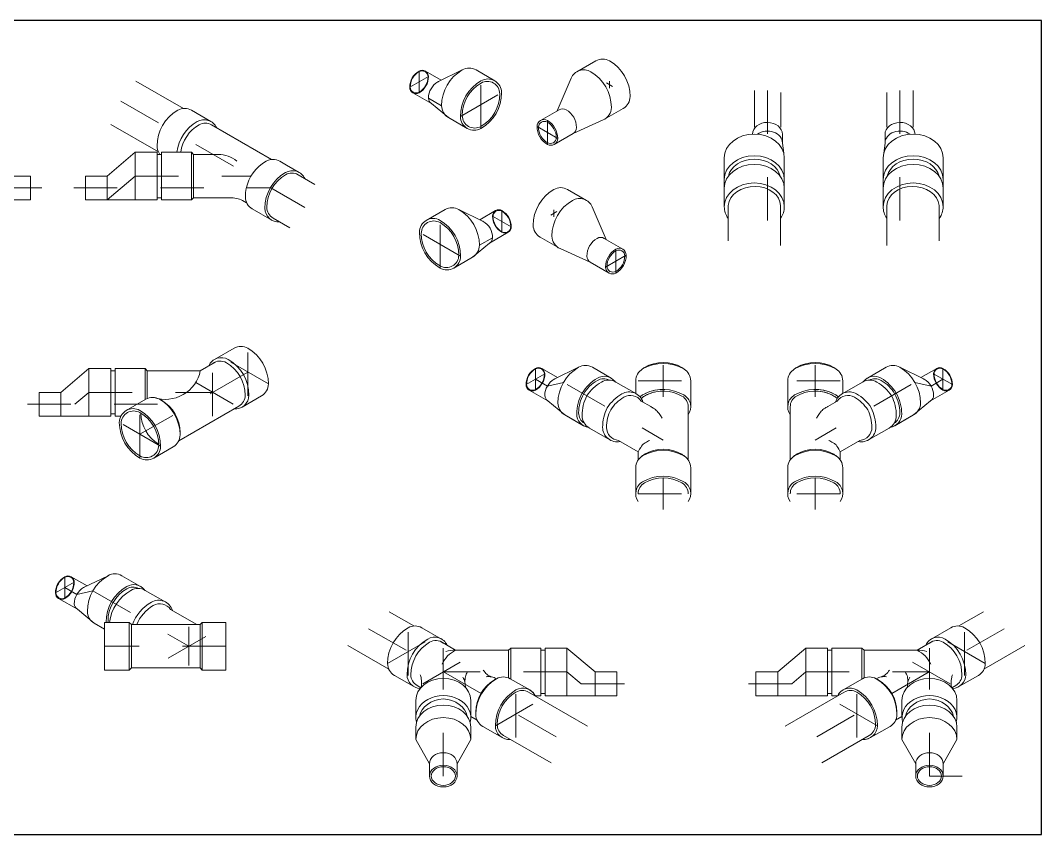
# Model space of a CAD drawing. Header units: millimetres. Extents: x 1263 to 3002, y 1308 to 2683.
# Drawn here: x 1523.242 to 1525.6, y 1342.644 to 1344.523 of the extents above; entities that cross this region are included whole.
import ezdxf

# ---------------------------------------------------------------- set-up
doc = ezdxf.new("R2010")
doc.units = ezdxf.units.MM
doc.linetypes.add('ACAD_ISO04W100', pattern=[30, 24, -3, 0, -3])
doc.layers.add('EJE HID.', color=125, linetype='ACAD_ISO04W100', lineweight=13)
doc.layers.add('sanitaria', color=1, linetype='Continuous', lineweight=0)

msp = doc.modelspace()

# ---------------------------------------------------------------- linework, layer by layer
msp.add_lwpolyline([(1525.59964, 1344.52315), (1522.59928, 1344.52315), (1522.59928, 1342.64384), (1525.59964, 1342.64384)], close=True)
at = {"layer": 'EJE HID.', "linetype": 'ACAD_ISO04W100', "ltscale": 0.004}
for p, q in [((1524.16249, 1344.35626), (1524.16249, 1344.40626)), ((1524.14084, 1344.36876), (1524.18414, 1344.39376)), ((1524.30538, 1344.27376), (1524.30538, 1344.38376)), ((1524.60908, 1344.37077), (1524.59492, 1344.37894)), ((1524.602, 1344.36668), (1524.602, 1344.38303)), ((1524.25775, 1344.30126), (1524.35302, 1344.35626)), ((1524.96699, 1344.36167), (1524.96699, 1343.99872)), ((1525.27248, 1344.36167), (1525.27248, 1343.99872)), ((1523.47394, 1344.33651), (1523.89862, 1344.09132)), ((1524.45867, 1344.2371), (1524.45867, 1344.2921)), ((1524.48248, 1344.25085), (1524.43485, 1344.27835)), ((1523.44222, 1344.10891), (1523.50722, 1344.16391)), ((1523.50722, 1344.16391), (1523.77288, 1344.16391)), ((1523.29169, 1344.13641), (1522.83634, 1344.13641)), ((1523.36516, 1344.13641), (1523.82051, 1344.13641)), ((1524.37531, 1344.04661), (1524.33201, 1344.07161)), ((1524.35366, 1344.03411), (1524.35366, 1344.08411)), ((1524.46646, 1344.07377), (1524.48062, 1344.08194)), ((1524.47354, 1344.06968), (1524.47354, 1344.08603)), ((1524.21076, 1343.95161), (1524.21076, 1344.06161)), ((1524.25839, 1343.97911), (1524.16313, 1344.03411)), ((1524.59306, 1343.95386), (1524.64069, 1343.98136)), ((1524.61687, 1343.94011), (1524.61687, 1343.99511)), ((1523.76688, 1343.65651), (1523.76688, 1343.76651)), ((1523.81451, 1343.68401), (1523.71925, 1343.73901)), ((1523.68574, 1343.60966), (1523.68574, 1343.71966)), ((1524.43111, 1343.6699), (1524.43111, 1343.7199)), ((1524.72606, 1343.65443), (1524.72606, 1343.72764)), ((1524.72606, 1343.65443), (1524.72606, 1343.72764)), ((1525.07707, 1343.65443), (1525.07707, 1343.72764)), ((1525.07707, 1343.65443), (1525.07707, 1343.72764)), ((1525.37201, 1343.6699), (1525.37201, 1343.7199)), ((1523.76688, 1343.71151), (1523.51799, 1343.56781)), ((1523.73337, 1343.63716), (1523.63811, 1343.69216)), ((1524.40946, 1343.6824), (1524.45276, 1343.7074)), ((1524.43111, 1343.6949), (1524.45856, 1343.67905)), ((1524.66832, 1343.69104), (1524.78379, 1343.69104)), ((1525.1348, 1343.69104), (1525.01933, 1343.69104)), ((1525.37201, 1343.6949), (1525.34456, 1343.67905)), ((1525.39366, 1343.6824), (1525.35036, 1343.7074)), ((1524.49584, 1343.68753), (1524.45856, 1343.67905)), ((1524.5045, 1343.68253), (1524.72606, 1343.55461)), ((1525.29863, 1343.68253), (1525.07707, 1343.55461)), ((1525.30729, 1343.68753), (1525.34456, 1343.67905)), ((1523.36781, 1343.63716), (1523.40031, 1343.66466)), ((1523.40031, 1343.66466), (1523.68574, 1343.66466)), ((1523.25825, 1343.63716), (1523.63811, 1343.63716)), ((1523.51799, 1343.51281), (1523.51799, 1343.62281)), ((1523.56562, 1343.54031), (1523.47036, 1343.59531)), ((1524.72606, 1343.39403), (1524.72606, 1343.46724)), ((1524.72606, 1343.39403), (1524.72606, 1343.46724)), ((1525.07707, 1343.39403), (1525.07707, 1343.46724)), ((1525.07707, 1343.39403), (1525.07707, 1343.46724)), ((1524.66832, 1343.43064), (1524.78379, 1343.43064)), ((1525.1348, 1343.43064), (1525.01933, 1343.43064)), ((1523.32295, 1343.20147), (1523.36625, 1343.22647)), ((1523.3446, 1343.18897), (1523.3446, 1343.23897)), ((1523.3446, 1343.21397), (1523.37206, 1343.19812)), ((1523.40933, 1343.2066), (1523.37206, 1343.19812)), ((1523.40933, 1343.2066), (1523.63089, 1343.07868)), ((1523.58326, 1343.05118), (1523.67852, 1343.10618)), ((1523.63089, 1343.12324), (1523.63089, 1343.03412)), ((1524.04571, 1343.11913), (1524.50923, 1342.85152)), ((1524.13726, 1343.01128), (1524.13726, 1343.12128)), ((1525.51345, 1343.11913), (1525.04993, 1342.85152)), ((1525.4219, 1343.01128), (1525.4219, 1343.12128)), ((1523.71616, 1343.07868), (1523.43616, 1343.07868)), ((1524.08963, 1343.03878), (1524.18489, 1343.09378)), ((1525.46953, 1343.03878), (1525.37427, 1343.09378)), ((1524.21841, 1342.77891), (1524.21841, 1343.07443)), ((1525.34076, 1342.77891), (1525.34076, 1343.07443)), ((1524.17078, 1342.99193), (1524.26604, 1343.04693)), ((1525.38839, 1342.99193), (1525.29312, 1343.04693)), ((1524.50384, 1343.01943), (1524.21841, 1343.01943)), ((1524.53634, 1342.99193), (1524.50384, 1343.01943)), ((1525.02283, 1342.99193), (1525.05533, 1343.01943)), ((1525.05533, 1343.01943), (1525.34076, 1343.01943)), ((1524.53634, 1342.99193), (1524.67082, 1342.99193)), ((1525.02283, 1342.99193), (1524.88834, 1342.99193)), ((1524.38616, 1342.86758), (1524.38616, 1342.97758)), ((1525.17301, 1342.86758), (1525.17301, 1342.97758)), ((1524.33852, 1342.89508), (1524.43379, 1342.95008)), ((1525.22064, 1342.89508), (1525.12537, 1342.95008)), ((1525.34076, 1342.77891), (1525.4161, 1342.77891))]:
    msp.add_line(p, q, dxfattribs=at)
at = {"layer": 'sanitaria'}
for p, q in [((1524.57024, 1344.42985), (1524.52694, 1344.40485)), ((1524.17692, 1344.40626), (1524.21361, 1344.38508)), ((1524.26208, 1344.40876), (1524.20579, 1344.38126)), ((1524.29384, 1344.40876), (1524.33714, 1344.38376)), ((1523.50878, 1344.38306), (1523.61819, 1344.31989)), ((1524.4815, 1344.31445), (1524.5136, 1344.3898)), ((1524.14806, 1344.35626), (1524.19136, 1344.33126)), ((1524.93668, 1344.36168), (1524.93668, 1344.27663)), ((1524.9973, 1344.35653), (1524.9973, 1344.27657)), ((1525.24217, 1344.35653), (1525.24217, 1344.27657)), ((1525.30279, 1344.36168), (1525.30279, 1344.27663)), ((1524.21445, 1344.32626), (1524.18414, 1344.34376)), ((1524.19136, 1344.33126), (1524.23033, 1344.29876)), ((1523.63688, 1344.31576), (1523.68192, 1344.28976)), ((1524.44279, 1344.2921), (1524.48609, 1344.3171)), ((1524.59045, 1344.29485), (1524.63375, 1344.31985)), ((1523.45104, 1344.28306), (1523.56045, 1344.21989)), ((1523.68336, 1344.28226), (1523.82205, 1344.20219)), ((1524.27363, 1344.27376), (1524.23033, 1344.29876)), ((1524.51785, 1344.2621), (1524.58757, 1344.29338)), ((1524.47455, 1344.2371), (1524.51785, 1344.2621)), ((1525.00131, 1344.26016), (1525.00131, 1344.24016)), ((1525.23815, 1344.26016), (1525.23815, 1344.24016)), ((1525.00131, 1344.24016), (1525.00426, 1344.21684)), ((1525.23815, 1344.24016), (1525.23521, 1344.21684)), ((1523.44222, 1344.16391), (1523.50722, 1344.21891)), ((1523.50722, 1344.21891), (1523.55749, 1344.21891)), ((1523.50722, 1344.10891), (1523.50722, 1344.21891)), ((1523.55749, 1344.10891), (1523.55749, 1344.21891)), ((1523.56749, 1344.21391), (1523.55749, 1344.21391)), ((1523.63677, 1344.21891), (1523.56749, 1344.21891)), ((1523.56749, 1344.10891), (1523.56749, 1344.21891)), ((1523.64182, 1344.21391), (1523.63677, 1344.21891)), ((1523.63677, 1344.10891), (1523.63677, 1344.21891)), ((1523.64182, 1344.11391), (1523.64182, 1344.21391)), ((1523.69891, 1344.21391), (1523.64182, 1344.21391)), ((1523.85631, 1344.18908), (1523.84075, 1344.19806)), ((1523.88578, 1344.17206), (1523.85631, 1344.18908)), ((1524.86708, 1344.20591), (1524.86708, 1344.13591)), ((1525.00564, 1344.20591), (1525.00564, 1344.13591)), ((1525.23382, 1344.20591), (1525.23382, 1344.13591)), ((1525.37239, 1344.20591), (1525.37239, 1344.13591)), ((1523.21463, 1344.16391), (1523.26489, 1344.16391)), ((1523.26489, 1344.10891), (1523.26489, 1344.16391)), ((1523.44222, 1344.16391), (1523.39196, 1344.16391)), ((1523.39196, 1344.10891), (1523.39196, 1344.16391)), ((1523.44222, 1344.10891), (1523.44222, 1344.16391)), ((1523.88305, 1344.16697), (1523.92151, 1344.14476)), ((1524.5053, 1344.13286), (1524.5486, 1344.10786)), ((1524.86708, 1344.09291), (1524.86708, 1344.13591)), ((1525.00564, 1344.13591), (1525.00564, 1344.09291)), ((1525.23382, 1344.13591), (1525.23382, 1344.09291)), ((1525.37239, 1344.09291), (1525.37239, 1344.13591)), ((1523.26489, 1344.10891), (1523.09936, 1344.10891)), ((1523.39196, 1344.10891), (1523.55749, 1344.10891)), ((1523.56749, 1344.11391), (1523.55749, 1344.11391)), ((1523.5807, 1344.10891), (1523.56749, 1344.10891)), ((1523.63677, 1344.10891), (1523.56749, 1344.10891)), ((1523.64182, 1344.11391), (1523.63677, 1344.10891)), ((1523.64182, 1344.11391), (1523.72716, 1344.11391)), ((1523.75476, 1344.10771), (1523.76431, 1344.10219)), ((1524.59404, 1344.01746), (1524.56194, 1344.0928)), ((1524.87589, 1344.09623), (1524.87589, 1344.01466)), ((1524.99711, 1344.09579), (1524.99711, 1344.00381)), ((1525.24235, 1344.09579), (1525.24235, 1344.00381)), ((1525.36358, 1344.09623), (1525.36358, 1344.01466)), ((1523.82227, 1344.06206), (1523.77724, 1344.08806)), ((1524.22231, 1344.08661), (1524.17901, 1344.06161)), ((1524.25406, 1344.08661), (1524.31036, 1344.05911)), ((1524.33922, 1344.08411), (1524.30254, 1344.06293)), ((1523.82531, 1344.06697), (1523.86378, 1344.04476)), ((1524.3017, 1344.00411), (1524.33201, 1344.02161)), ((1524.36809, 1344.03411), (1524.32479, 1344.00911)), ((1524.48509, 1343.99786), (1524.44179, 1344.02286)), ((1524.32479, 1344.00911), (1524.28582, 1343.97661)), ((1524.63275, 1343.99511), (1524.58945, 1344.02011)), ((1524.24252, 1343.95161), (1524.28582, 1343.97661)), ((1524.55769, 1343.96511), (1524.48797, 1343.99638)), ((1524.60099, 1343.94011), (1524.55769, 1343.96511)), ((1523.6901, 1343.74051), (1523.73513, 1343.76651)), ((1523.33531, 1343.66466), (1523.40031, 1343.71966)), ((1523.40031, 1343.71966), (1523.45057, 1343.71966)), ((1523.40031, 1343.60966), (1523.40031, 1343.71966)), ((1523.45057, 1343.60966), (1523.45057, 1343.71966)), ((1523.45057, 1343.60966), (1523.45057, 1343.71966)), ((1523.45057, 1343.71466), (1523.46057, 1343.71466)), ((1523.52985, 1343.71966), (1523.46057, 1343.71966)), ((1523.46057, 1343.60966), (1523.46057, 1343.71966)), ((1523.5349, 1343.71466), (1523.52985, 1343.71966)), ((1523.52985, 1343.64799), (1523.52985, 1343.71966)), ((1523.5349, 1343.65061), (1523.5349, 1343.71466)), ((1523.65726, 1343.71466), (1523.5349, 1343.71466)), ((1523.69165, 1343.73451), (1523.65726, 1343.71466)), ((1524.44555, 1343.7199), (1524.48223, 1343.69872)), ((1524.5307, 1343.7224), (1524.47441, 1343.6949)), ((1524.56246, 1343.7224), (1524.60576, 1343.6974)), ((1525.24066, 1343.7224), (1525.19736, 1343.6974)), ((1525.27242, 1343.7224), (1525.32871, 1343.6949)), ((1525.35758, 1343.7199), (1525.32089, 1343.69872)), ((1524.66255, 1343.66206), (1524.66255, 1343.69104)), ((1524.66255, 1343.68364), (1524.66255, 1343.69104)), ((1524.78956, 1343.63104), (1524.78956, 1343.69104)), ((1525.01356, 1343.63104), (1525.01356, 1343.69104)), ((1525.14058, 1343.68364), (1525.14058, 1343.69104)), ((1525.14058, 1343.66206), (1525.14058, 1343.69104)), ((1524.41668, 1343.6699), (1524.45998, 1343.6449)), ((1524.66415, 1343.66119), (1524.61687, 1343.68849)), ((1525.13897, 1343.66119), (1525.18625, 1343.68849)), ((1525.38644, 1343.6699), (1525.34314, 1343.6449)), ((1523.33531, 1343.66466), (1523.28505, 1343.66466)), ((1523.28505, 1343.60966), (1523.28505, 1343.66466)), ((1523.33531, 1343.60966), (1523.33531, 1343.66466)), ((1523.48623, 1343.62281), (1523.53127, 1343.64881)), ((1523.79864, 1343.65651), (1523.7536, 1343.63051)), ((1524.45998, 1343.6449), (1524.49895, 1343.6124)), ((1524.67532, 1343.64448), (1524.69733, 1343.63177)), ((1525.1278, 1343.64448), (1525.1058, 1343.63177)), ((1525.34314, 1343.6449), (1525.30417, 1343.6124)), ((1523.74639, 1343.63301), (1523.6077, 1343.55294)), ((1524.78379, 1343.63104), (1524.78379, 1343.50889)), ((1525.01933, 1343.63104), (1525.01933, 1343.50889)), ((1523.28505, 1343.60966), (1523.45057, 1343.60966)), ((1523.45057, 1343.61466), (1523.46057, 1343.61466)), ((1523.47378, 1343.60966), (1523.46057, 1343.60966)), ((1524.52267, 1343.5987), (1524.49895, 1343.6124)), ((1524.49895, 1343.6124), (1524.54225, 1343.5874)), ((1525.30417, 1343.6124), (1525.26087, 1343.5874)), ((1525.28045, 1343.5987), (1525.30417, 1343.6124)), ((1524.6028, 1343.55493), (1524.55552, 1343.58223)), ((1525.20032, 1343.55493), (1525.2476, 1343.58223)), ((1524.62287, 1343.55361), (1524.66832, 1343.52737)), ((1525.18026, 1343.55361), (1525.1348, 1343.52737)), ((1523.54974, 1343.51281), (1523.59478, 1343.53881)), ((1524.66832, 1343.52737), (1524.66832, 1343.50889)), ((1525.1348, 1343.52737), (1525.1348, 1343.50889)), ((1524.66255, 1343.43064), (1524.66255, 1343.49064)), ((1524.78956, 1343.43064), (1524.78956, 1343.49064)), ((1525.01356, 1343.43064), (1525.01356, 1343.49064)), ((1525.14058, 1343.43064), (1525.14058, 1343.49064)), ((1523.35904, 1343.23897), (1523.39572, 1343.21779)), ((1523.4442, 1343.24147), (1523.3879, 1343.21397)), ((1523.47595, 1343.24147), (1523.51925, 1343.21647)), ((1523.57764, 1343.18026), (1523.53036, 1343.20756)), ((1523.33017, 1343.18897), (1523.37347, 1343.16397)), ((1523.37347, 1343.16397), (1523.41244, 1343.13147)), ((1523.58882, 1343.16355), (1523.6492, 1343.12868)), ((1524.09361, 1343.15815), (1524.15032, 1343.12541)), ((1525.46555, 1343.15815), (1525.40885, 1343.12541)), ((1523.43616, 1343.11777), (1523.41244, 1343.13147)), ((1523.4932, 1343.13368), (1523.43616, 1343.13368)), ((1523.43616, 1343.02368), (1523.43616, 1343.13368)), ((1523.49825, 1343.12868), (1523.4932, 1343.13368)), ((1523.4932, 1343.02368), (1523.4932, 1343.13368)), ((1523.65688, 1343.12868), (1523.49825, 1343.12868)), ((1523.49825, 1343.02868), (1523.49825, 1343.12868)), ((1523.65688, 1343.12868), (1523.63753, 1343.12868)), ((1523.65688, 1343.12868), (1523.66194, 1343.13368)), ((1523.65688, 1343.02868), (1523.65688, 1343.12868)), ((1523.66194, 1343.02368), (1523.66194, 1343.13368)), ((1523.66194, 1343.13368), (1523.71616, 1343.13368)), ((1523.71616, 1343.02368), (1523.71616, 1343.13368)), ((1524.21405, 1343.09528), (1524.16901, 1343.12128)), ((1525.34511, 1343.09528), (1525.39015, 1343.12128)), ((1523.99781, 1343.08012), (1524.09258, 1343.02541)), ((1524.21249, 1343.08928), (1524.24688, 1343.06943)), ((1525.34667, 1343.08928), (1525.31228, 1343.06943)), ((1525.56135, 1343.08012), (1525.46658, 1343.02541)), ((1524.24688, 1343.06943), (1524.36924, 1343.06943)), ((1524.36924, 1343.06943), (1524.37429, 1343.07443)), ((1524.36924, 1343.00538), (1524.36924, 1343.06943)), ((1524.37429, 1343.00276), (1524.37429, 1343.07443)), ((1524.37429, 1343.07443), (1524.44357, 1343.07443)), ((1524.44357, 1342.96443), (1524.44357, 1343.07443)), ((1524.45357, 1343.06943), (1524.44357, 1343.06943)), ((1524.45357, 1342.96443), (1524.45357, 1343.07443)), ((1524.50384, 1343.07443), (1524.45357, 1343.07443)), ((1524.45357, 1342.96443), (1524.45357, 1343.07443)), ((1524.56884, 1343.01943), (1524.50384, 1343.07443)), ((1524.50384, 1342.96443), (1524.50384, 1343.07443)), ((1524.99033, 1343.01943), (1525.05533, 1343.07443)), ((1525.05533, 1342.96443), (1525.05533, 1343.07443)), ((1525.05533, 1343.07443), (1525.10559, 1343.07443)), ((1525.10559, 1342.96443), (1525.10559, 1343.07443)), ((1525.10559, 1342.96443), (1525.10559, 1343.07443)), ((1525.10559, 1343.06943), (1525.11559, 1343.06943)), ((1525.11559, 1342.96443), (1525.11559, 1343.07443)), ((1525.18487, 1343.07443), (1525.11559, 1343.07443)), ((1525.18487, 1343.00276), (1525.18487, 1343.07443)), ((1525.18992, 1343.06943), (1525.18487, 1343.07443)), ((1525.31228, 1343.06943), (1525.18992, 1343.06943)), ((1525.18992, 1343.00538), (1525.18992, 1343.06943)), ((1523.4932, 1343.02368), (1523.43616, 1343.02368)), ((1523.49825, 1343.02868), (1523.4932, 1343.02368)), ((1523.65688, 1343.02868), (1523.49825, 1343.02868)), ((1523.65688, 1343.02868), (1523.62045, 1343.02868)), ((1523.65688, 1343.02868), (1523.66194, 1343.02368)), ((1523.66194, 1343.02368), (1523.71616, 1343.02368)), ((1524.10551, 1343.01128), (1524.15054, 1342.98528)), ((1524.56884, 1343.01943), (1524.6191, 1343.01943)), ((1524.56884, 1342.96443), (1524.56884, 1343.01943)), ((1524.6191, 1342.96443), (1524.6191, 1343.01943)), ((1524.94006, 1342.96443), (1524.94006, 1343.01943)), ((1524.99033, 1343.01943), (1524.94006, 1343.01943)), ((1524.99033, 1342.96443), (1524.99033, 1343.01943)), ((1525.45366, 1343.01128), (1525.40862, 1342.98528)), ((1524.15776, 1342.98778), (1524.16656, 1342.98269)), ((1524.41791, 1342.97758), (1524.37288, 1343.00358)), ((1525.14125, 1342.97758), (1525.18629, 1343.00358)), ((1525.40141, 1342.98778), (1525.3926, 1342.98269)), ((1524.41502, 1342.97258), (1524.55128, 1342.89391)), ((1524.43036, 1342.96443), (1524.44357, 1342.96443)), ((1524.45357, 1342.96943), (1524.44357, 1342.96943)), ((1524.6191, 1342.96443), (1524.45357, 1342.96443)), ((1524.94006, 1342.96443), (1525.10559, 1342.96443)), ((1525.14414, 1342.97258), (1525.00788, 1342.89391)), ((1525.10559, 1342.96943), (1525.11559, 1342.96943)), ((1525.1288, 1342.96443), (1525.11559, 1342.96443)), ((1524.15492, 1342.9536), (1524.15492, 1342.9142)), ((1524.28189, 1342.9142), (1524.28189, 1342.9536)), ((1525.27727, 1342.9142), (1525.27727, 1342.9536)), ((1525.40424, 1342.9536), (1525.40424, 1342.9142)), ((1524.28184, 1342.91614), (1524.29644, 1342.90771)), ((1525.27732, 1342.91614), (1525.26272, 1342.90771)), ((1524.15492, 1342.89204), (1524.15492, 1342.86344)), ((1524.28189, 1342.89204), (1524.28189, 1342.86344)), ((1524.3544, 1342.86758), (1524.30937, 1342.89358)), ((1525.20476, 1342.86758), (1525.24979, 1342.89358)), ((1525.27727, 1342.89204), (1525.27727, 1342.86344)), ((1525.40424, 1342.89204), (1525.40424, 1342.86344)), ((1524.35729, 1342.87258), (1524.46718, 1342.80913)), ((1525.20187, 1342.87258), (1525.09198, 1342.80913)), ((1524.15492, 1342.86344), (1524.18666, 1342.80751)), ((1524.28189, 1342.86344), (1524.25015, 1342.80751)), ((1525.27727, 1342.86344), (1525.30901, 1342.80751)), ((1525.40424, 1342.86344), (1525.3725, 1342.80751)), ((1524.18666, 1342.80751), (1524.18666, 1342.77891)), ((1524.25015, 1342.80751), (1524.25015, 1342.77891)), ((1525.30901, 1342.80751), (1525.30901, 1342.77891)), ((1525.3725, 1342.80751), (1525.3725, 1342.77891))]:
    msp.add_line(p, q, dxfattribs=at)
for points in [[(1524.63375, 1344.31985, 0.2679492), (1524.64963, 1344.34735, 0.2679492), (1524.602, 1344.42985, 0.2679492), (1524.57024, 1344.42985, 0.2679492)], [(1524.29384, 1344.40876, 0.2679492), (1524.26208, 1344.40876, 0.2679492), (1524.21445, 1344.32626, 0.2679492), (1524.23033, 1344.29876)], [(1524.58757, 1344.29338, 0.2954486), (1524.60633, 1344.32235, 0.2679492), (1524.55869, 1344.40485, 0.4500663), (1524.5136, 1344.3898, 0.4500663)], [(1524.20758, 1344.38214, 0.0345995), (1524.20579, 1344.38126, 0.2679492), (1524.18414, 1344.34376, 0.2679492), (1524.19136, 1344.33126, 0.2679492)], [(1524.51785, 1344.2621, 0.2679492), (1524.52579, 1344.27585, 0.2679492), (1524.50197, 1344.3171, 0.2679492), (1524.48609, 1344.3171, 0.2679492)], [(1524.44179, 1344.02286, -0.2679492), (1524.42591, 1344.05036, -0.2679492), (1524.47354, 1344.13286, -0.2679492), (1524.5053, 1344.13286, -0.2679492)], [(1524.48797, 1343.99638, -0.2954486), (1524.46921, 1344.02536, -0.2679492), (1524.51685, 1344.10786, -0.4500663), (1524.56194, 1344.0928, -0.4500663)], [(1524.22231, 1344.08661, -0.2679492), (1524.25406, 1344.08661, -0.2679492), (1524.3017, 1344.00411, -0.2679492), (1524.28582, 1343.97661)], [(1524.30856, 1344.05999, -0.0345995), (1524.31036, 1344.05911, -0.2679492), (1524.33201, 1344.02161, -0.2679492), (1524.32479, 1344.00911, -0.2679492)], [(1524.55769, 1343.96511, -0.2679492), (1524.54975, 1343.97886, -0.2679492), (1524.57357, 1344.02011, -0.2679492), (1524.58945, 1344.02011, -0.2679492)]]:
    msp.add_lwpolyline(points, format="xyb", dxfattribs=at)
for points in [[(1524.18414, 1344.39376, 0.5773503), (1524.16249, 1344.40626, 0.2679492), (1524.14084, 1344.36876, 0.5773503), (1524.16249, 1344.35626, 0.2679492)], [(1524.30538, 1344.38376, 0.2679492), (1524.25775, 1344.30126, 0.5773503), (1524.30538, 1344.27376, 0.2679492), (1524.35302, 1344.35626, 0.5773503)], [(1524.45867, 1344.2371, 0.5773503), (1524.48248, 1344.25085, 0.2679492), (1524.45867, 1344.2921, 0.5773503), (1524.43485, 1344.27835, 0.2679492)], [(1524.47924, 1344.25273, 0.2679492), (1524.45867, 1344.28835, 0.5773503), (1524.4381, 1344.27648, 0.2679492), (1524.45867, 1344.24085, 0.5773503)], [(1524.33201, 1344.07161, -0.5773503), (1524.35366, 1344.08411, -0.2679492), (1524.37531, 1344.04661, -0.5773503), (1524.35366, 1344.03411, -0.2679492)], [(1524.21076, 1344.06161, -0.2679492), (1524.25839, 1343.97911, -0.5773503), (1524.21076, 1343.95161, -0.2679492), (1524.16313, 1344.03411, -0.5773503)], [(1524.61687, 1343.94011, -0.5773503), (1524.59306, 1343.95386, -0.2679492), (1524.61687, 1343.99511, -0.5773503), (1524.64069, 1343.98136, -0.2679492)]]:
    msp.add_lwpolyline(points, format="xyb", close=True, dxfattribs=at)
for centre, radius, start, end in [((1524.18306, 1344.36938), 0.04114, 120, 180), ((1524.16935, 1344.39313), 0.01371, 0, 120), ((1524.14192, 1344.39313), 0.04114, 300, 0), ((1524.34869, 1344.30361), 0.0866, 120, 180), ((1524.31982, 1344.35361), 0.02887, 0, 120), ((1524.15563, 1344.36938), 0.01371, 180, 300), ((1524.26208, 1344.35361), 0.0866, 300, 0), ((1523.65276, 1344.23326), 0.09526, 120, 180), ((1523.62101, 1344.28826), 0.03175, 60, 120), ((1523.69779, 1344.20726), 0.09526, 120, 172.97553), ((1523.69779, 1344.20726), 0.0866, 120, 172.26898), ((1523.66604, 1344.26226), 0.03175, 24.9032, 120), ((1523.66893, 1344.25726), 0.02887, 60, 120), ((1524.29095, 1344.30361), 0.02887, 180, 300), ((1523.58925, 1344.23326), 0.03175, 180, 217.54374), ((1523.69909, 1344.14865), 0.06526, 49.59315, 90.15755), ((1523.85662, 1344.11556), 0.09526, 120, 167.93294), ((1523.82487, 1344.17056), 0.03175, 60, 120), ((1523.90166, 1344.08956), 0.09526, 120, 180), ((1523.89748, 1344.09197), 0.0866, 120, 180), ((1523.8699, 1344.14456), 0.03175, 24.9032, 120), ((1523.86861, 1344.14197), 0.02887, 60, 120), ((1523.85662, 1344.11556), 0.09526, 167.93294, 180), ((1523.79312, 1344.11556), 0.03175, 180, 240), ((1523.72698, 1344.04865), 0.06526, 64.8116, 90.77285), ((1523.83975, 1344.09197), 0.02887, 180, 240), ((1523.83815, 1344.08956), 0.03175, 180, 275.0968), ((1524.3468, 1344.07099), 0.01371, 60, 180), ((1524.37422, 1344.07099), 0.04114, 180, 240), ((1524.33309, 1344.04724), 0.04114, 0, 60), ((1524.19633, 1344.03146), 0.02887, 60, 180), ((1524.16746, 1343.98146), 0.0866, 0, 60), ((1524.36051, 1344.04724), 0.01371, 240, 0), ((1524.25406, 1344.03146), 0.0866, 180, 240), ((1524.2252, 1343.98146), 0.02887, 240, 0), ((1524.63744, 1343.95573), 0.04114, 120, 180), ((1524.62373, 1343.97948), 0.01371, 0, 120), ((1524.5963, 1343.97948), 0.04114, 300, 0), ((1524.61002, 1343.95573), 0.01371, 180, 300), ((1523.75101, 1343.73901), 0.03175, 60, 120), ((1523.71925, 1343.68401), 0.09526, 0, 60), ((1523.70597, 1343.71301), 0.03175, 60, 155.70343), ((1523.67422, 1343.65801), 0.09526, 360, 60), ((1523.57686, 1343.73041), 0.08193, 251.08652, 348.91348), ((1523.70309, 1343.70801), 0.02887, 60, 126.65921), ((1523.67422, 1343.65801), 0.0866, 0, 60), ((1524.45276, 1343.6824), 0.0433, 120, 180), ((1524.45168, 1343.68302), 0.04114, 120, 180), ((1524.43833, 1343.7074), 0.01443, 0, 120), ((1524.43797, 1343.70677), 0.01371, 0, 120), ((1524.57834, 1343.6399), 0.09526, 120, 180), ((1524.54658, 1343.6949), 0.03175, 60, 120), ((1524.6943, 1343.69104), 0.03175, 120, 180), ((1524.69719, 1343.69704), 0.02887, 120, 134.4354), ((1524.72606, 1343.63604), 0.09526, 60, 120), ((1524.72606, 1343.64704), 0.0866, 60, 120), ((1524.75492, 1343.69704), 0.02887, 45.5646, 60), ((1524.75781, 1343.69104), 0.03175, 0, 60), ((1525.04531, 1343.69104), 0.03175, 120, 180), ((1525.0482, 1343.69704), 0.02887, 120, 134.4354), ((1525.07707, 1343.63604), 0.09526, 60, 120), ((1525.07707, 1343.64704), 0.0866, 60, 120), ((1525.10593, 1343.69704), 0.02887, 45.5646, 60), ((1525.10882, 1343.69104), 0.03175, 360, 60), ((1525.25654, 1343.6949), 0.03175, 60, 120), ((1525.22479, 1343.6399), 0.09526, 360, 60), ((1525.36479, 1343.7074), 0.01443, 60, 180), ((1525.36516, 1343.70677), 0.01371, 60, 180), ((1525.35036, 1343.6824), 0.0433, 0, 60), ((1525.35144, 1343.68302), 0.04114, 0, 60), ((1524.40946, 1343.7074), 0.0433, 300, 0), ((1524.41054, 1343.70677), 0.04114, 300, 0), ((1524.49606, 1343.6574), 0.0433, 120, 180), ((1524.48163, 1343.6824), 0.01443, 112.07353, 120), ((1524.62164, 1343.6149), 0.09526, 120, 150), ((1524.61731, 1343.61725), 0.0866, 120, 149.91479), ((1524.58988, 1343.6699), 0.03175, 38.33768, 120), ((1524.58844, 1343.66725), 0.02887, 62.81285, 120), ((1524.6002, 1343.65962), 0.03334, 60, 120), ((1525.20293, 1343.65962), 0.03334, 60, 120), ((1525.21324, 1343.6699), 0.03175, 60, 141.66232), ((1525.21468, 1343.66725), 0.02887, 60, 117.18715), ((1525.18149, 1343.6149), 0.09526, 30, 60), ((1525.18582, 1343.61725), 0.0866, 30.08521, 60), ((1525.32149, 1343.6824), 0.01443, 60, 67.92647), ((1525.30706, 1343.6574), 0.0433, 360, 60), ((1525.39366, 1343.7074), 0.0433, 180, 240), ((1525.39258, 1343.70677), 0.04114, 180, 240), ((1523.78276, 1343.68401), 0.03175, 300, 360), ((1524.42389, 1343.6824), 0.01443, 180, 300), ((1524.42426, 1343.68302), 0.01371, 180, 300), ((1524.63354, 1343.60187), 0.10003, 120, 146.94258), ((1524.72606, 1343.57604), 0.09526, 90, 120), ((1524.72606, 1343.58104), 0.0866, 90, 120), ((1524.72606, 1343.57604), 0.09526, 60, 115.85128), ((1524.72606, 1343.58104), 0.0866, 60, 115.46433), ((1525.07707, 1343.57604), 0.09526, 64.14872, 120), ((1525.07707, 1343.58104), 0.0866, 64.53567, 120), ((1525.07707, 1343.57604), 0.09526, 60, 90), ((1525.07707, 1343.58104), 0.0866, 60, 90), ((1525.16958, 1343.60187), 0.10003, 33.05742, 60), ((1525.37887, 1343.68302), 0.01371, 240, 0), ((1525.37923, 1343.6824), 0.01443, 240, 0), ((1523.54714, 1343.62131), 0.03175, 60, 120), ((1523.51539, 1343.56631), 0.09526, 360, 60), ((1523.55292, 1343.62131), 0.02887, 60, 63.52485), ((1523.52405, 1343.57131), 0.0866, 0, 60), ((1523.73773, 1343.65801), 0.03175, 264.9032, 0), ((1523.73195, 1343.65801), 0.02887, 300, 0), ((1524.4672, 1343.6574), 0.01443, 180, 240), ((1524.62164, 1343.6149), 0.09526, 150, 180), ((1524.61744, 1343.61747), 0.0866, 150.08521, 180), ((1524.63887, 1343.61111), 0.10003, 153.05742, 180), ((1524.68082, 1343.57457), 0.10003, 120, 146.94258), ((1524.68082, 1343.57457), 0.09093, 120, 146.63651), ((1524.64748, 1343.63232), 0.03334, 17.17051, 120), ((1524.65051, 1343.62707), 0.03031, 35.05568, 120), ((1524.6943, 1343.63104), 0.03175, 120, 133.08072), ((1524.69719, 1343.63104), 0.02887, 120, 138.36533), ((1524.75492, 1343.63104), 0.02887, 360, 60), ((1524.75781, 1343.63104), 0.03175, 324.9032, 60), ((1525.04531, 1343.63104), 0.03175, 120, 215.0968), ((1525.0482, 1343.63104), 0.02887, 120, 180), ((1525.10593, 1343.63104), 0.02887, 41.63467, 60), ((1525.15564, 1343.63232), 0.03334, 60, 162.82949), ((1525.10882, 1343.63104), 0.03175, 46.91928, 60), ((1525.15261, 1343.62707), 0.03031, 60, 144.94432), ((1525.1223, 1343.57457), 0.09093, 33.36349, 60), ((1525.1223, 1343.57457), 0.10003, 33.05742, 60), ((1525.16425, 1343.61111), 0.10003, 360, 26.94258), ((1525.18569, 1343.61747), 0.0866, 360, 29.91479), ((1525.18149, 1343.6149), 0.09526, 360, 30), ((1525.33593, 1343.6574), 0.01443, 300, 0), ((1523.50211, 1343.59531), 0.03175, 60, 180), ((1523.50211, 1343.59531), 0.03175, 120, 180), ((1523.50355, 1343.59281), 0.02887, 60, 180), ((1523.47036, 1343.54031), 0.09526, 0, 60), ((1524.51483, 1343.6399), 0.03175, 180, 240), ((1524.68616, 1343.58381), 0.10003, 153.05742, 180), ((1524.68616, 1343.58381), 0.09093, 153.36349, 180), ((1525.11696, 1343.58381), 0.09093, 360, 26.63651), ((1525.11696, 1343.58381), 0.10003, 360, 26.94258), ((1525.2883, 1343.6399), 0.03175, 300, 360), ((1523.47469, 1343.54281), 0.0866, 360, 60), ((1523.60632, 1343.61881), 0.0866, 181.3509, 238.6491), ((1524.55813, 1343.6149), 0.03175, 180, 261.66232), ((1524.5597, 1343.61747), 0.02887, 180, 237.18715), ((1524.57219, 1343.61111), 0.03334, 180, 240), ((1525.23093, 1343.61111), 0.03334, 300, 360), ((1525.24499, 1343.6149), 0.03175, 278.33768, 360), ((1525.24342, 1343.61747), 0.02887, 302.81285, 360), ((1523.56562, 1343.59531), 0.09526, 180, 240), ((1523.56562, 1343.59531), 0.09526, 180, 240), ((1523.56129, 1343.59281), 0.0866, 180, 240), ((1524.61947, 1343.58381), 0.03334, 180, 282.82949), ((1524.62554, 1343.58381), 0.03031, 180, 264.94432), ((1525.18365, 1343.58381), 0.03334, 257.17051, 360), ((1525.17759, 1343.58381), 0.03031, 275.05568, 360), ((1523.5789, 1343.56631), 0.03175, 300, 0), ((1523.58178, 1343.57131), 0.02887, 356.47515, 360), ((1523.53242, 1343.54281), 0.02887, 240, 0), ((1523.53386, 1343.54031), 0.03175, 240, 0), ((1524.72606, 1343.43564), 0.09526, 60, 120), ((1524.72606, 1343.44664), 0.0866, 60, 120), ((1525.07707, 1343.43564), 0.09526, 60, 120), ((1525.07707, 1343.44664), 0.0866, 60, 120), ((1523.53386, 1343.54031), 0.03175, 240, 300), ((1524.6943, 1343.49064), 0.03175, 120, 180), ((1524.69719, 1343.49664), 0.02887, 120, 134.4354), ((1524.75492, 1343.49664), 0.02887, 45.5646, 60), ((1524.75781, 1343.49064), 0.03175, 360, 60), ((1525.04531, 1343.49064), 0.03175, 120, 180), ((1525.0482, 1343.49664), 0.02887, 120, 134.4354), ((1525.10593, 1343.49664), 0.02887, 45.5646, 60), ((1525.10882, 1343.49064), 0.03175, 0, 60), ((1524.6943, 1343.43064), 0.03175, 120, 215.0968), ((1524.69719, 1343.43064), 0.02887, 120, 180), ((1524.72606, 1343.37564), 0.09526, 60, 120), ((1524.72606, 1343.38064), 0.0866, 60, 120), ((1524.75492, 1343.43064), 0.02887, 0, 60), ((1524.75781, 1343.43064), 0.03175, 324.9032, 60), ((1525.04531, 1343.43064), 0.03175, 120, 215.0968), ((1525.0482, 1343.43064), 0.02887, 120, 180), ((1525.07707, 1343.37564), 0.09526, 60, 120), ((1525.07707, 1343.38064), 0.0866, 60, 120), ((1525.10593, 1343.43064), 0.02887, 0, 60), ((1525.10882, 1343.43064), 0.03175, 324.9032, 60), ((1523.46007, 1343.21397), 0.03175, 60, 120), ((1523.36625, 1343.20147), 0.0433, 120, 180), ((1523.36517, 1343.20209), 0.04114, 120, 180), ((1523.35182, 1343.22647), 0.01443, 0, 120), ((1523.35146, 1343.22584), 0.01371, 0, 120), ((1523.32295, 1343.22647), 0.0433, 300, 0), ((1523.32404, 1343.22584), 0.04114, 300, 0), ((1523.49183, 1343.15897), 0.09526, 120, 180), ((1523.50337, 1343.18897), 0.03175, 38.33768, 120), ((1523.33739, 1343.20147), 0.01443, 180, 300), ((1523.33775, 1343.20209), 0.01371, 180, 300), ((1523.40956, 1343.17647), 0.0433, 120, 180), ((1523.39512, 1343.20147), 0.01443, 112.07353, 120), ((1523.53513, 1343.13397), 0.09526, 120, 180), ((1523.5308, 1343.13632), 0.0866, 120, 180), ((1523.54703, 1343.12094), 0.10003, 120, 172.67923), ((1523.50193, 1343.18632), 0.02887, 62.81285, 120), ((1523.51369, 1343.17869), 0.03334, 60, 120), ((1523.38069, 1343.17647), 0.01443, 180, 240), ((1523.59432, 1343.09364), 0.10003, 120, 159.49027), ((1523.59432, 1343.09364), 0.09093, 120, 157.33123), ((1523.56097, 1343.15139), 0.03334, 17.17051, 120), ((1523.564, 1343.14614), 0.03031, 35.05568, 120), ((1523.42832, 1343.15897), 0.03175, 180, 240), ((1523.47162, 1343.13397), 0.03175, 180, 180.51602), ((1523.47306, 1343.13632), 0.02887, 180, 185.24172), ((1524.15314, 1343.09378), 0.03175, 60, 120), ((1525.40602, 1343.09378), 0.03175, 60, 120), ((1524.18489, 1343.03878), 0.09526, 120, 180), ((1525.37427, 1343.03878), 0.09526, 0, 60), ((1524.22992, 1343.01278), 0.09526, 120, 180), ((1524.22992, 1343.01278), 0.0866, 120, 180), ((1524.19817, 1343.06778), 0.03175, 24.29657, 120), ((1524.20106, 1343.06278), 0.02887, 53.34079, 120), ((1525.36099, 1343.06778), 0.03175, 60, 155.70343), ((1525.3581, 1343.06278), 0.02887, 60, 126.65921), ((1525.32924, 1343.01278), 0.0866, 0, 60), ((1525.32924, 1343.01278), 0.09526, 360, 60), ((1524.27524, 1343.01065), 0.06526, 115.59404, 156.15845), ((1524.24357, 1343.00425), 0.06526, 87.08497, 107.36717), ((1525.28392, 1343.01065), 0.06526, 23.84155, 64.40596), ((1525.3156, 1343.00425), 0.06526, 72.63283, 92.91503), ((1524.12138, 1343.03878), 0.03175, 180, 240), ((1525.43778, 1343.03878), 0.03175, 300, 360), ((1524.16642, 1343.01278), 0.03175, 180, 267.73372), ((1524.17219, 1343.01278), 0.02887, 180, 240), ((1524.357, 1342.97608), 0.03175, 60, 120), ((1525.20216, 1342.97608), 0.03175, 60, 120), ((1525.39275, 1343.01278), 0.03175, 272.26628, 0), ((1525.38697, 1343.01278), 0.02887, 300, 0), ((1524.38875, 1342.92108), 0.09526, 120, 180), ((1524.38009, 1342.92608), 0.0866, 120, 180), ((1524.35123, 1342.97608), 0.02887, 116.47515, 120), ((1525.17041, 1342.92108), 0.09526, 360, 60), ((1525.20794, 1342.97608), 0.02887, 60, 63.52485), ((1525.17907, 1342.92608), 0.0866, 0, 60), ((1524.43379, 1342.89508), 0.09526, 120, 180), ((1524.42946, 1342.89758), 0.0866, 120, 180), ((1524.40203, 1342.95008), 0.03175, 24.9032, 120), ((1524.40059, 1342.94758), 0.02887, 60, 120), ((1524.40203, 1342.95008), 0.03175, 24.9032, 60), ((1525.15713, 1342.95008), 0.03175, 60, 155.0968), ((1525.15713, 1342.95008), 0.03175, 120, 155.0968), ((1525.15857, 1342.94758), 0.02887, 60, 120), ((1525.12537, 1342.89508), 0.09526, 0, 60), ((1525.1297, 1342.89758), 0.0866, 360, 60), ((1524.32236, 1342.92608), 0.02887, 180, 183.52485), ((1524.32525, 1342.92108), 0.03175, 180, 240), ((1525.23392, 1342.92108), 0.03175, 300, 0), ((1525.2368, 1342.92608), 0.02887, 356.47515, 360), ((1524.37028, 1342.89508), 0.03175, 180, 275.0968), ((1524.37172, 1342.89758), 0.02887, 180, 240), ((1525.18888, 1342.89508), 0.03175, 264.9032, 0), ((1525.18744, 1342.89758), 0.02887, 300, 0), ((1524.37028, 1342.89508), 0.03175, 240, 275.0968), ((1525.18888, 1342.89508), 0.03175, 264.9032, 300)]:
    msp.add_arc(centre, radius, start, end, dxfattribs=at)
for centre, major_axis, ratio, start_param, end_param in [((1524.96667, 1344.26016), (-0.03464, 0), 0.7938566, 3.1415927, 6.2599368), ((1524.93636, 1344.20591), (-0.06928, 0), 0.7938566, 3.1415927, 6.2831853), ((1524.96667, 1344.24016), (-0.03464, 0), 0.7938566, 3.1415927, 5.4445642), ((1524.93636, 1344.15591), (-0.06928, 0), 0.7938566, 3.1415927, 6.2831853), ((1524.93636, 1344.15591), (-0.06062, 0), 0.7762959, 3.3079782, 6.1167998), ((1525.30311, 1344.13591), (-0.06928, 0), 0.7938566, 3.1415927, 6.2831853), ((1525.30311, 1344.09291), (-0.06928, 0), 0.7938566, 3.1415927, 6.2831853), ((1525.30311, 1344.09291), (-0.06072, 0.00357), 0.7723326, 3.2883045, 6.2979731), ((1524.93636, 1344.09291), (0.06928, 0), 0.7938566, 3.1415927, 3.6475254), ((1524.93636, 1344.09291), (0.06928, 0), 0.7938566, 5.7817726, 6.2831853), ((1524.93636, 1344.09291), (0.06928, 0), 0.7938566, 3.6475254, 3.6514413), ((1524.21841, 1342.9536), (-0.06348, 0), 0.7938566, 3.1415927, 6.2831853), ((1524.21841, 1342.9142), (-0.06348, 0), 0.7938566, 2.919909, 6.5048689), ((1524.21841, 1342.9142), (-0.0555, 0.00804), 0.7637591, 3.3887533, 4.8226401), ((1525.34076, 1342.89204), (-0.06348, 0), 0.7938566, 3.1415927, 6.2831853), ((1525.34076, 1342.9142), (-0.0555, 0.00804), 0.7637591, 3.3887533, 4.8226401), ((1524.21841, 1342.86344), (-0.06348, 0), 0.7938566, 3.1415927, 6.2831853), ((1524.21841, 1342.80751), (-0.03174, 0), 0.7938566, 3.1415927, 6.2831853), ((1524.21841, 1342.77891), (-0.03174, 0), 0.7938566, 3.1415927, 6.2831853), ((1524.21841, 1342.77891), (-0.02777, 0), 0.7762959, 3.1415927, 6.2831853), ((1525.34076, 1342.77891), (0.03174, 0), 0.7938566, 3.1415927, 6.2831853), ((1525.34076, 1342.77891), (0.02777, 0), 0.7762959, 3.1415927, 6.2831853)]:
    msp.add_ellipse(centre, major_axis=major_axis, ratio=ratio, start_param=start_param, end_param=end_param, dxfattribs=at)
at = {"layer": 'sanitaria', "extrusion": (0, 0, -1)}
for centre, major_axis, ratio, start_param, end_param in [((1525.2728, 1344.26016), (0.03464, 0), 0.7938566, 3.1415927, 6.2599368), ((1525.30311, 1344.20591), (0.06928, 0), 0.7938566, 3.1415927, 6.2831853), ((1525.2728, 1344.24016), (0.03464, 0), 0.7938566, 3.1415927, 5.4445642), ((1525.30311, 1344.15591), (0.06928, 0), 0.7938566, 3.1415927, 6.2831853), ((1524.93636, 1344.13591), (0.06928, 0), 0.7938566, 3.1415927, 6.2831853), ((1525.30311, 1344.15591), (0.06062, 0), 0.7762959, 3.3079782, 6.1167998), ((1524.93636, 1344.09291), (0.06928, 0), 0.7938566, 3.1415927, 6.2831853), ((1524.93636, 1344.09291), (0.06072, 0.00357), 0.7723326, 3.2883045, 6.2979731), ((1525.30311, 1344.09291), (-0.06928, 0), 0.7938566, 5.7817726, 6.2831853), ((1525.30311, 1344.09291), (-0.06928, 0), 0.7938566, 3.1415927, 3.6475254), ((1525.30311, 1344.09291), (-0.06928, 0), 0.7938566, 3.6475254, 3.6514413), ((1525.34076, 1342.9536), (0.06348, 0), 0.7938566, 3.1415927, 6.2831853), ((1525.34076, 1342.9142), (0.06348, 0), 0.7938566, 2.919909, 6.5048689), ((1524.21841, 1342.89204), (0.06348, 0), 0.7938566, 3.1415927, 6.2831853), ((1524.21841, 1342.9142), (0.0555, 0.00804), 0.7637591, 3.3887533, 4.8226401), ((1525.34076, 1342.9142), (0.0555, 0.00804), 0.7637591, 3.3887533, 4.8226401), ((1525.34076, 1342.86344), (0.06348, 0), 0.7938566, 3.1415927, 6.2831853), ((1525.34076, 1342.80751), (0.03174, 0), 0.7938566, 3.1415927, 6.2831853), ((1525.34076, 1342.77891), (0.03174, 0), 0.7938566, 3.1415927, 6.2831853), ((1525.34076, 1342.77891), (0.02777, 0), 0.7762959, 3.1415927, 6.2831853), ((1524.21841, 1342.77891), (-0.03174, 0), 0.7938566, 3.1415927, 6.2831853), ((1524.21841, 1342.77891), (-0.02777, 0), 0.7762959, 3.1415927, 6.2831853)]:
    msp.add_ellipse(centre, major_axis=major_axis, ratio=ratio, start_param=start_param, end_param=end_param, dxfattribs=at)
at = {"layer": 'sanitaria'}
for points in [[(1524.72345, 1343.60537), (1524.71157, 1343.62274), (1524.71157, 1343.62274), (1524.69733, 1343.63177), (1524.69733, 1343.63177)], [(1525.07967, 1343.60537), (1525.09155, 1343.62274), (1525.09155, 1343.62274), (1525.1058, 1343.63177), (1525.1058, 1343.63177)], [(1524.66832, 1343.52737), (1524.67796, 1343.54474), (1524.67796, 1343.54474), (1524.69444, 1343.55377), (1524.69444, 1343.55377)], [(1525.1348, 1343.52737), (1525.12516, 1343.54474), (1525.12516, 1343.54474), (1525.10868, 1343.55377), (1525.10868, 1343.55377)]]:
    msp.add_open_spline(points, degree=3, knots=[0, 0, 0, 0, 0.023894114, 0.031249136, 0.031249136, 0.031249136, 0.031249136], dxfattribs=at)
for points in [[(1524.16747, 1342.98368), (1524.16754, 1343.00406), (1524.1651, 1343.01284)], [(1524.26935, 1342.98368), (1524.26833, 1342.99575), (1524.26341, 1343.00731)], [(1524.26828, 1342.99597), (1524.26929, 1343.00804), (1524.27421, 1343.01959)], [(1524.32956, 1343.00786), (1524.31907, 1343.01394), (1524.31073, 1343.02332)], [(1524.34112, 1343.00358), (1524.32977, 1343.00782), (1524.31723, 1343.00831)], [(1525.21804, 1343.00358), (1525.22939, 1343.00782), (1525.24194, 1343.00831)], [(1525.22961, 1343.00786), (1525.24009, 1343.01394), (1525.24843, 1343.02332)], [(1525.29089, 1342.99597), (1525.28987, 1343.00804), (1525.28495, 1343.01959)], [(1525.28982, 1342.98368), (1525.29083, 1342.99575), (1525.29575, 1343.00731)], [(1525.3917, 1342.98368), (1525.39162, 1343.00406), (1525.39406, 1343.01284)]]:
    msp.add_spline(points, degree=3, dxfattribs=at)

doc.saveas('drawing.dxf')
